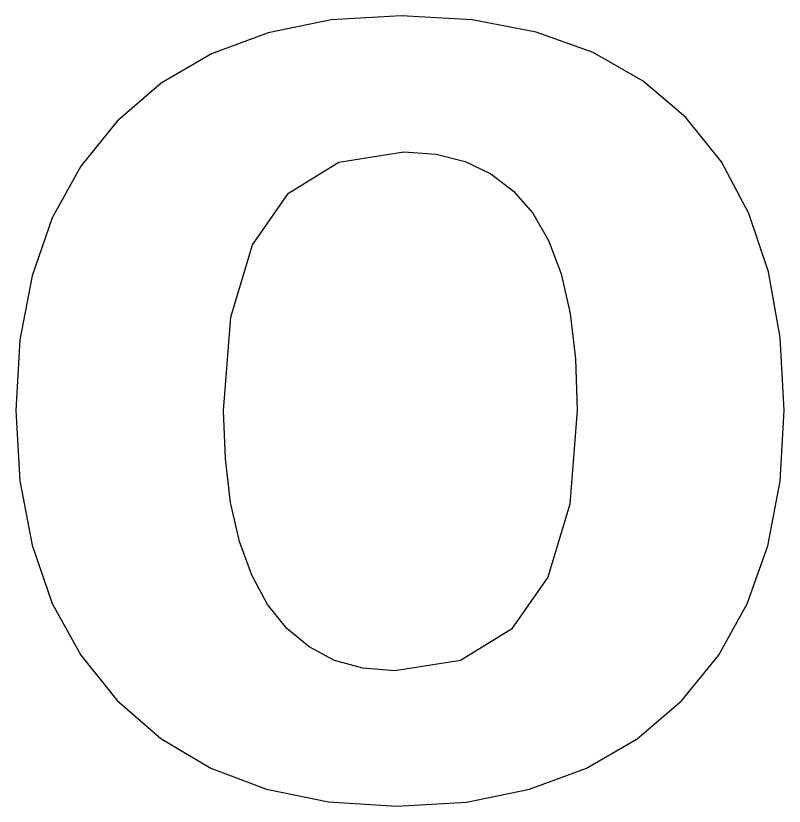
# Model space of a CAD drawing. Header units: metres. Extents: x 20 to 218, y 34 to 187.
# Drawn here: x 139.24 to 145.16, y 120.57 to 126.66 of the extents above; entities that cross this region are included whole.
import ezdxf

# ---------------------------------------------------------------- set-up
doc = ezdxf.new("R2010")
doc.units = ezdxf.units.M

msp = doc.modelspace()

# ---------------------------------------------------------------- linework, layer by layer
for p, q in [((142.207, 126.656), (141.67, 126.624)), ((142.755, 126.625), (142.207, 126.656)), ((141.67, 126.624), (141.183, 126.526)), ((143.248, 126.531), (142.755, 126.625)), ((143.687, 126.374), (143.248, 126.531)), ((141.183, 126.526), (140.746, 126.364)), ((140.746, 126.364), (140.359, 126.137)), ((144.071, 126.154), (143.687, 126.374)), ((140.359, 126.137), (140.021, 125.845)), ((144.401, 125.872), (144.071, 126.154)), ((144.674, 125.531), (144.401, 125.872)), ((140.021, 125.845), (139.74, 125.497)), ((141.729, 125.53), (142.229, 125.609)), ((142.229, 125.609), (142.477, 125.59)), ((142.477, 125.59), (142.7, 125.534)), ((139.74, 125.497), (139.521, 125.1)), ((141.34, 125.291), (141.729, 125.53)), ((142.7, 125.534), (142.899, 125.439)), ((144.886, 125.135), (144.674, 125.531)), ((142.899, 125.439), (143.072, 125.307)), ((141.062, 124.893), (141.34, 125.291)), ((143.072, 125.307), (143.221, 125.137)), ((143.221, 125.137), (143.344, 124.925)), ((145.037, 124.685), (144.886, 125.135)), ((139.521, 125.1), (139.365, 124.654)), ((140.896, 124.335), (141.062, 124.893)), ((143.344, 124.925), (143.44, 124.668)), ((139.365, 124.654), (139.271, 124.161)), ((143.44, 124.668), (143.509, 124.364)), ((145.128, 124.179), (145.037, 124.685)), ((143.509, 124.364), (143.55, 124.014)), ((140.84, 123.618), (140.896, 124.335)), ((139.271, 124.161), (139.24, 123.618)), ((145.158, 123.618), (145.128, 124.179)), ((143.55, 124.014), (143.563, 123.618)), ((139.24, 123.618), (139.271, 123.074)), ((140.854, 123.244), (140.84, 123.618)), ((143.563, 123.618), (143.507, 122.896)), ((145.126, 123.072), (145.158, 123.618)), ((140.894, 122.908), (140.854, 123.244)), ((139.271, 123.074), (139.365, 122.579)), ((145.031, 122.576), (145.126, 123.072)), ((140.962, 122.609), (140.894, 122.908)), ((143.507, 122.896), (143.338, 122.334)), ((139.365, 122.579), (139.521, 122.132)), ((141.057, 122.348), (140.962, 122.609)), ((144.873, 122.128), (145.031, 122.576)), ((141.179, 122.124), (141.057, 122.348)), ((143.338, 122.334), (143.057, 121.933)), ((139.521, 122.132), (139.74, 121.733)), ((141.327, 121.939), (141.179, 122.124)), ((144.651, 121.73), (144.873, 122.128)), ((141.499, 121.796), (141.327, 121.939)), ((143.057, 121.933), (142.664, 121.692)), ((141.694, 121.693), (141.499, 121.796)), ((139.74, 121.733), (140.021, 121.384)), ((144.366, 121.381), (144.651, 121.73)), ((141.914, 121.632), (141.694, 121.693)), ((142.664, 121.692), (142.158, 121.611)), ((142.158, 121.611), (141.914, 121.632)), ((140.021, 121.384), (140.357, 121.091)), ((144.025, 121.089), (144.366, 121.381)), ((140.357, 121.091), (140.741, 120.863)), ((143.635, 120.862), (144.025, 121.089)), ((140.741, 120.863), (141.171, 120.7)), ((143.197, 120.7), (143.635, 120.862)), ((141.171, 120.7), (141.649, 120.603)), ((142.71, 120.602), (143.197, 120.7)), ((141.649, 120.603), (142.175, 120.57)), ((142.175, 120.57), (142.71, 120.602))]:
    msp.add_line(p, q)

doc.saveas('drawing.dxf')
